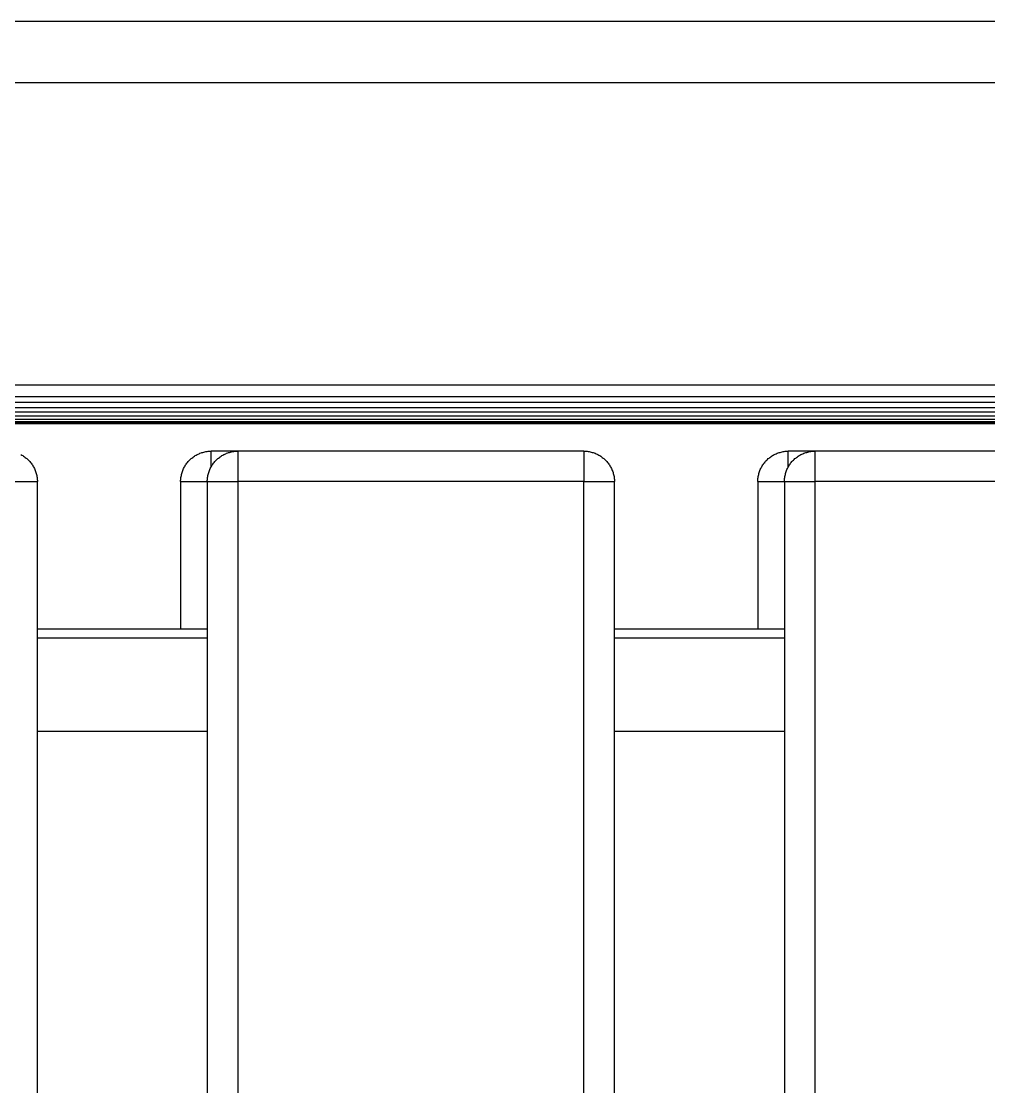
# Model space of a CAD drawing. Header units: millimetres. Extents: x -1283 to 2747, y -259 to 2557.
# Drawn here: x 1194.4 to 1289.4, y 1996.2 to 2100.9 of the extents above; entities that cross this region are included whole.
import ezdxf

# ---------------------------------------------------------------- set-up
doc = ezdxf.new("R2010")
doc.units = ezdxf.units.MM
doc.header["$MEASUREMENT"] = 0
doc.layers.add('Utwórz2D linie widoczne', color=7, linetype='Continuous', true_color=0x000000)

msp = doc.modelspace()

# ---------------------------------------------------------------- linework, layer by layer
at = {"layer": 'Utwórz2D linie widoczne'}
for p, q in [((1137.65, 2100.89), (1441.65, 2100.89)), ((1099.65, 2094.89), (1479.65, 2094.89)), ((1099.65, 2065.18), (1479.65, 2065.18)), ((1099.85, 2064.01), (1479.45, 2064.01)), ((1100.05, 2063.46), (1479.15, 2063.46)), ((1100.35, 2062.95), (1478.85, 2062.95)), ((1100.75, 2062.5), (1478.45, 2062.5)), ((1101.15, 2062.11), (1478.05, 2062.11)), ((1101.75, 2061.8), (1477.55, 2061.8)), ((1102.25, 2061.57), (1476.95, 2061.57)), ((1102.85, 2061.43), (1476.45, 2061.43)), ((1142.15, 2061.38), (1442.31, 2061.38)), ((1211.87, 2058.4), (1211.96, 2058.44)), ((1211.96, 2058.44), (1212.06, 2058.47)), ((1212.06, 2058.47), (1212.15, 2058.5)), ((1212.15, 2058.5), (1212.25, 2058.53)), ((1212.25, 2058.53), (1212.35, 2058.56)), ((1212.35, 2058.56), (1212.45, 2058.58)), ((1212.45, 2058.58), (1212.55, 2058.6)), ((1212.55, 2058.6), (1212.65, 2058.62)), ((1212.65, 2058.62), (1212.76, 2058.63)), ((1212.76, 2058.63), (1212.86, 2058.64)), ((1212.86, 2058.64), (1212.96, 2058.64)), ((1212.96, 2058.64), (1213.06, 2058.65)), ((1215.68, 2058.65), (1213.06, 2058.65)), ((1213.06, 2057.11), (1213.06, 2058.65)), ((1214.49, 2058.4), (1214.58, 2058.44)), ((1214.58, 2058.44), (1214.68, 2058.47)), ((1214.68, 2058.47), (1214.77, 2058.5)), ((1214.77, 2058.5), (1214.87, 2058.53)), ((1214.87, 2058.53), (1214.97, 2058.56)), ((1214.97, 2058.56), (1215.07, 2058.58)), ((1215.07, 2058.58), (1215.17, 2058.6)), ((1215.17, 2058.6), (1215.27, 2058.62)), ((1215.27, 2058.62), (1215.37, 2058.63)), ((1215.37, 2058.63), (1215.48, 2058.64)), ((1215.48, 2058.64), (1215.58, 2058.64)), ((1215.58, 2058.64), (1215.68, 2058.65)), ((1249.68, 2058.65), (1215.68, 2058.65)), ((1215.68, 2058.65), (1215.68, 2055.65)), ((1249.68, 2058.65), (1249.78, 2058.64)), ((1249.68, 2058.65), (1249.68, 2055.65)), ((1249.78, 2058.64), (1249.89, 2058.64)), ((1249.89, 2058.64), (1249.99, 2058.63)), ((1249.99, 2058.63), (1250.09, 2058.62)), ((1250.09, 2058.62), (1250.19, 2058.6)), ((1250.19, 2058.6), (1250.29, 2058.58)), ((1250.29, 2058.58), (1250.39, 2058.56)), ((1250.39, 2058.56), (1250.49, 2058.53)), ((1250.49, 2058.53), (1250.59, 2058.5)), ((1250.59, 2058.5), (1250.69, 2058.47)), ((1250.69, 2058.47), (1250.78, 2058.44)), ((1250.78, 2058.44), (1250.88, 2058.4)), ((1268.57, 2058.4), (1268.66, 2058.44)), ((1268.66, 2058.44), (1268.76, 2058.47)), ((1268.76, 2058.47), (1268.85, 2058.5)), ((1268.85, 2058.5), (1268.95, 2058.53)), ((1268.95, 2058.53), (1269.05, 2058.56)), ((1269.05, 2058.56), (1269.15, 2058.58)), ((1269.15, 2058.58), (1269.25, 2058.6)), ((1269.25, 2058.6), (1269.35, 2058.62)), ((1269.35, 2058.62), (1269.46, 2058.63)), ((1269.46, 2058.63), (1269.56, 2058.64)), ((1269.56, 2058.64), (1269.66, 2058.64)), ((1269.66, 2058.64), (1269.76, 2058.65)), ((1272.38, 2058.65), (1269.76, 2058.65)), ((1269.76, 2057.11), (1269.76, 2058.65)), ((1271.19, 2058.4), (1271.28, 2058.44)), ((1271.28, 2058.44), (1271.38, 2058.47)), ((1271.38, 2058.47), (1271.47, 2058.5)), ((1271.47, 2058.5), (1271.57, 2058.53)), ((1271.57, 2058.53), (1271.67, 2058.56)), ((1271.67, 2058.56), (1271.77, 2058.58)), ((1271.77, 2058.58), (1271.87, 2058.6)), ((1271.87, 2058.6), (1271.97, 2058.62)), ((1271.97, 2058.62), (1272.07, 2058.63)), ((1272.07, 2058.63), (1272.18, 2058.64)), ((1272.18, 2058.64), (1272.28, 2058.64)), ((1272.28, 2058.64), (1272.38, 2058.65)), ((1306.38, 2058.65), (1272.38, 2058.65)), ((1272.38, 2058.65), (1272.38, 2055.65)), ((1194.36, 2058.31), (1194.45, 2058.26)), ((1194.45, 2058.26), (1194.54, 2058.21)), ((1194.54, 2058.21), (1194.63, 2058.15)), ((1194.63, 2058.15), (1194.71, 2058.1)), ((1194.71, 2058.1), (1194.79, 2058.04)), ((1194.79, 2058.04), (1194.87, 2057.97)), ((1194.87, 2057.97), (1194.95, 2057.91)), ((1194.95, 2057.91), (1195.03, 2057.84)), ((1195.03, 2057.84), (1195.1, 2057.77)), ((1195.1, 2057.77), (1195.17, 2057.69)), ((1195.17, 2057.69), (1195.24, 2057.62)), ((1195.24, 2057.62), (1195.31, 2057.54)), ((1195.31, 2057.54), (1195.37, 2057.46)), ((1195.37, 2057.46), (1195.43, 2057.38)), ((1195.43, 2057.38), (1195.49, 2057.29)), ((1210.55, 2057.29), (1210.61, 2057.38)), ((1210.61, 2057.38), (1210.67, 2057.46)), ((1210.67, 2057.46), (1210.74, 2057.54)), ((1210.74, 2057.54), (1210.8, 2057.62)), ((1210.8, 2057.62), (1210.87, 2057.69)), ((1210.87, 2057.69), (1210.94, 2057.77)), ((1210.94, 2057.77), (1211.01, 2057.84)), ((1211.01, 2057.84), (1211.09, 2057.91)), ((1211.09, 2057.91), (1211.17, 2057.97)), ((1211.17, 2057.97), (1211.25, 2058.04)), ((1211.25, 2058.04), (1211.33, 2058.1)), ((1211.33, 2058.1), (1211.42, 2058.15)), ((1211.42, 2058.15), (1211.5, 2058.21)), ((1211.5, 2058.21), (1211.59, 2058.26)), ((1211.59, 2058.26), (1211.68, 2058.31)), ((1211.68, 2058.31), (1211.77, 2058.35)), ((1211.77, 2058.35), (1211.87, 2058.4)), ((1213.17, 2057.29), (1213.23, 2057.38)), ((1213.23, 2057.38), (1213.29, 2057.46)), ((1213.29, 2057.46), (1213.35, 2057.54)), ((1213.35, 2057.54), (1213.42, 2057.62)), ((1213.42, 2057.62), (1213.49, 2057.69)), ((1213.49, 2057.69), (1213.56, 2057.77)), ((1213.56, 2057.77), (1213.63, 2057.84)), ((1213.63, 2057.84), (1213.71, 2057.91)), ((1213.71, 2057.91), (1213.79, 2057.97)), ((1213.79, 2057.97), (1213.87, 2058.04)), ((1213.87, 2058.04), (1213.95, 2058.1)), ((1213.95, 2058.1), (1214.04, 2058.15)), ((1214.04, 2058.15), (1214.12, 2058.21)), ((1214.12, 2058.21), (1214.21, 2058.26)), ((1214.21, 2058.26), (1214.3, 2058.31)), ((1214.3, 2058.31), (1214.39, 2058.35)), ((1214.39, 2058.35), (1214.49, 2058.4)), ((1250.88, 2058.4), (1250.97, 2058.35)), ((1250.97, 2058.35), (1251.06, 2058.31)), ((1251.06, 2058.31), (1251.15, 2058.26)), ((1251.15, 2058.26), (1251.24, 2058.21)), ((1251.24, 2058.21), (1251.33, 2058.15)), ((1251.33, 2058.15), (1251.41, 2058.1)), ((1251.41, 2058.1), (1251.49, 2058.04)), ((1251.49, 2058.04), (1251.57, 2057.97)), ((1251.57, 2057.97), (1251.65, 2057.91)), ((1251.65, 2057.91), (1251.73, 2057.84)), ((1251.73, 2057.84), (1251.8, 2057.77)), ((1251.8, 2057.77), (1251.87, 2057.69)), ((1251.87, 2057.69), (1251.94, 2057.62)), ((1251.94, 2057.62), (1252.01, 2057.54)), ((1252.01, 2057.54), (1252.07, 2057.46)), ((1252.07, 2057.46), (1252.13, 2057.38)), ((1252.13, 2057.38), (1252.19, 2057.29)), ((1267.25, 2057.29), (1267.31, 2057.38)), ((1267.31, 2057.38), (1267.37, 2057.46)), ((1267.37, 2057.46), (1267.44, 2057.54)), ((1267.44, 2057.54), (1267.5, 2057.62)), ((1267.5, 2057.62), (1267.57, 2057.69)), ((1267.57, 2057.69), (1267.64, 2057.77)), ((1267.64, 2057.77), (1267.71, 2057.84)), ((1267.71, 2057.84), (1267.79, 2057.91)), ((1267.79, 2057.91), (1267.87, 2057.97)), ((1267.87, 2057.97), (1267.95, 2058.04)), ((1267.95, 2058.04), (1268.03, 2058.1)), ((1268.03, 2058.1), (1268.12, 2058.15)), ((1268.12, 2058.15), (1268.2, 2058.21)), ((1268.2, 2058.21), (1268.29, 2058.26)), ((1268.29, 2058.26), (1268.38, 2058.31)), ((1268.38, 2058.31), (1268.47, 2058.35)), ((1268.47, 2058.35), (1268.57, 2058.4)), ((1269.87, 2057.29), (1269.93, 2057.38)), ((1269.93, 2057.38), (1269.99, 2057.46)), ((1269.99, 2057.46), (1270.05, 2057.54)), ((1270.05, 2057.54), (1270.12, 2057.62)), ((1270.12, 2057.62), (1270.19, 2057.69)), ((1270.19, 2057.69), (1270.26, 2057.77)), ((1270.26, 2057.77), (1270.33, 2057.84)), ((1270.33, 2057.84), (1270.41, 2057.91)), ((1270.41, 2057.91), (1270.49, 2057.97)), ((1270.49, 2057.97), (1270.57, 2058.04)), ((1270.57, 2058.04), (1270.65, 2058.1)), ((1270.65, 2058.1), (1270.74, 2058.15)), ((1270.74, 2058.15), (1270.82, 2058.21)), ((1270.82, 2058.21), (1270.91, 2058.26)), ((1270.91, 2058.26), (1271, 2058.31)), ((1271, 2058.31), (1271.09, 2058.35)), ((1271.09, 2058.35), (1271.19, 2058.4)), ((1195.49, 2057.29), (1195.54, 2057.2)), ((1195.54, 2057.2), (1195.6, 2057.12)), ((1195.6, 2057.12), (1195.64, 2057.03)), ((1195.64, 2057.03), (1195.69, 2056.93)), ((1195.69, 2056.93), (1195.73, 2056.84)), ((1195.73, 2056.84), (1195.77, 2056.75)), ((1195.77, 2056.75), (1195.81, 2056.65)), ((1195.81, 2056.65), (1195.84, 2056.55)), ((1195.84, 2056.55), (1195.87, 2056.45)), ((1195.87, 2056.45), (1195.9, 2056.36)), ((1195.9, 2056.36), (1195.92, 2056.26)), ((1210.13, 2056.26), (1210.15, 2056.36)), ((1210.15, 2056.36), (1210.17, 2056.45)), ((1210.17, 2056.45), (1210.2, 2056.55)), ((1210.2, 2056.55), (1210.24, 2056.65)), ((1210.24, 2056.65), (1210.27, 2056.75)), ((1210.27, 2056.75), (1210.31, 2056.84)), ((1210.31, 2056.84), (1210.35, 2056.93)), ((1210.35, 2056.93), (1210.4, 2057.03)), ((1210.4, 2057.03), (1210.45, 2057.12)), ((1210.45, 2057.12), (1210.5, 2057.2)), ((1210.5, 2057.2), (1210.55, 2057.29)), ((1212.74, 2056.26), (1212.77, 2056.36)), ((1212.77, 2056.36), (1212.79, 2056.45)), ((1212.79, 2056.45), (1212.82, 2056.55)), ((1212.82, 2056.55), (1212.85, 2056.65)), ((1212.85, 2056.65), (1212.89, 2056.75)), ((1212.89, 2056.75), (1212.93, 2056.84)), ((1212.93, 2056.84), (1212.97, 2056.93)), ((1212.97, 2056.93), (1213.02, 2057.03)), ((1213.02, 2057.03), (1213.07, 2057.12)), ((1213.07, 2057.12), (1213.12, 2057.2)), ((1213.12, 2057.2), (1213.17, 2057.29)), ((1252.19, 2057.29), (1252.24, 2057.2)), ((1252.24, 2057.2), (1252.3, 2057.12)), ((1252.3, 2057.12), (1252.34, 2057.03)), ((1252.34, 2057.03), (1252.39, 2056.93)), ((1252.39, 2056.93), (1252.43, 2056.84)), ((1252.43, 2056.84), (1252.47, 2056.75)), ((1252.47, 2056.75), (1252.51, 2056.65)), ((1252.51, 2056.65), (1252.54, 2056.55)), ((1252.54, 2056.55), (1252.57, 2056.45)), ((1252.57, 2056.45), (1252.6, 2056.36)), ((1252.6, 2056.36), (1252.62, 2056.26)), ((1266.83, 2056.26), (1266.85, 2056.36)), ((1266.85, 2056.36), (1266.87, 2056.45)), ((1266.87, 2056.45), (1266.9, 2056.55)), ((1266.9, 2056.55), (1266.94, 2056.65)), ((1266.94, 2056.65), (1266.97, 2056.75)), ((1266.97, 2056.75), (1267.01, 2056.84)), ((1267.01, 2056.84), (1267.05, 2056.93)), ((1267.05, 2056.93), (1267.1, 2057.03)), ((1267.1, 2057.03), (1267.15, 2057.12)), ((1267.15, 2057.12), (1267.2, 2057.2)), ((1267.2, 2057.2), (1267.25, 2057.29)), ((1269.44, 2056.26), (1269.47, 2056.36)), ((1269.47, 2056.36), (1269.49, 2056.45)), ((1269.49, 2056.45), (1269.52, 2056.55)), ((1269.52, 2056.55), (1269.55, 2056.65)), ((1269.55, 2056.65), (1269.59, 2056.75)), ((1269.59, 2056.75), (1269.63, 2056.84)), ((1269.63, 2056.84), (1269.67, 2056.93)), ((1269.67, 2056.93), (1269.72, 2057.03)), ((1269.72, 2057.03), (1269.77, 2057.12)), ((1269.77, 2057.12), (1269.82, 2057.2)), ((1269.82, 2057.2), (1269.87, 2057.29)), ((1192.98, 2055.65), (1195.98, 2055.65)), ((1195.92, 2056.26), (1195.94, 2056.16)), ((1195.94, 2056.16), (1195.95, 2056.05)), ((1195.95, 2056.05), (1195.96, 2055.95)), ((1195.96, 2055.95), (1195.97, 2055.85)), ((1195.97, 2055.85), (1195.98, 2055.75)), ((1195.98, 2055.75), (1195.98, 2055.65)), ((1195.98, 1346.65), (1195.98, 2055.65)), ((1210.06, 2055.75), (1210.07, 2055.85)), ((1210.06, 2055.65), (1210.06, 2055.75)), ((1210.06, 2055.65), (1210.06, 2041.18)), ((1210.06, 2055.65), (1212.68, 2055.65)), ((1210.07, 2055.85), (1210.08, 2055.95)), ((1210.08, 2055.95), (1210.09, 2056.05)), ((1210.09, 2056.05), (1210.11, 2056.16)), ((1210.11, 2056.16), (1210.13, 2056.26)), ((1212.68, 2055.75), (1212.69, 2055.85)), ((1212.68, 2055.65), (1212.68, 2055.75)), ((1212.68, 2055.65), (1212.68, 1346.65)), ((1212.68, 2055.65), (1215.68, 2055.65)), ((1212.69, 2055.85), (1212.7, 2055.95)), ((1212.7, 2055.95), (1212.71, 2056.05)), ((1212.71, 2056.05), (1212.72, 2056.16)), ((1212.72, 2056.16), (1212.74, 2056.26)), ((1249.68, 2055.65), (1215.68, 2055.65)), ((1215.68, 2055.65), (1215.68, 1346.65)), ((1249.68, 1346.65), (1249.68, 2055.65)), ((1249.68, 2055.65), (1252.68, 2055.65)), ((1252.62, 2056.26), (1252.64, 2056.16)), ((1252.64, 2056.16), (1252.65, 2056.05)), ((1252.65, 2056.05), (1252.66, 2055.95)), ((1252.66, 2055.95), (1252.67, 2055.85)), ((1252.67, 2055.85), (1252.68, 2055.75)), ((1252.68, 2055.75), (1252.68, 2055.65)), ((1252.68, 1346.65), (1252.68, 2055.65)), ((1266.76, 2055.75), (1266.77, 2055.85)), ((1266.76, 2055.65), (1266.76, 2055.75)), ((1266.76, 2055.65), (1266.76, 2041.18)), ((1266.76, 2055.65), (1269.38, 2055.65)), ((1266.77, 2055.85), (1266.78, 2055.95)), ((1266.78, 2055.95), (1266.79, 2056.05)), ((1266.79, 2056.05), (1266.81, 2056.16)), ((1266.81, 2056.16), (1266.83, 2056.26)), ((1269.38, 2055.75), (1269.39, 2055.85)), ((1269.38, 2055.65), (1269.38, 2055.75)), ((1269.38, 2055.65), (1269.38, 1346.65)), ((1269.38, 2055.65), (1272.38, 2055.65)), ((1269.39, 2055.85), (1269.4, 2055.95)), ((1269.4, 2055.95), (1269.41, 2056.05)), ((1269.41, 2056.05), (1269.42, 2056.16)), ((1269.42, 2056.16), (1269.44, 2056.26)), ((1306.38, 2055.65), (1272.38, 2055.65)), ((1272.38, 2055.65), (1272.38, 1346.65)), ((1195.98, 2041.18), (1212.68, 2041.18)), ((1252.68, 2041.18), (1269.38, 2041.18)), ((1212.68, 2040.27), (1195.98, 2040.27)), ((1269.38, 2040.27), (1252.68, 2040.27)), ((1195.98, 2031.14), (1212.68, 2031.14)), ((1252.68, 2031.14), (1269.38, 2031.14))]:
    msp.add_line(p, q, dxfattribs=at)

doc.saveas('drawing.dxf')
